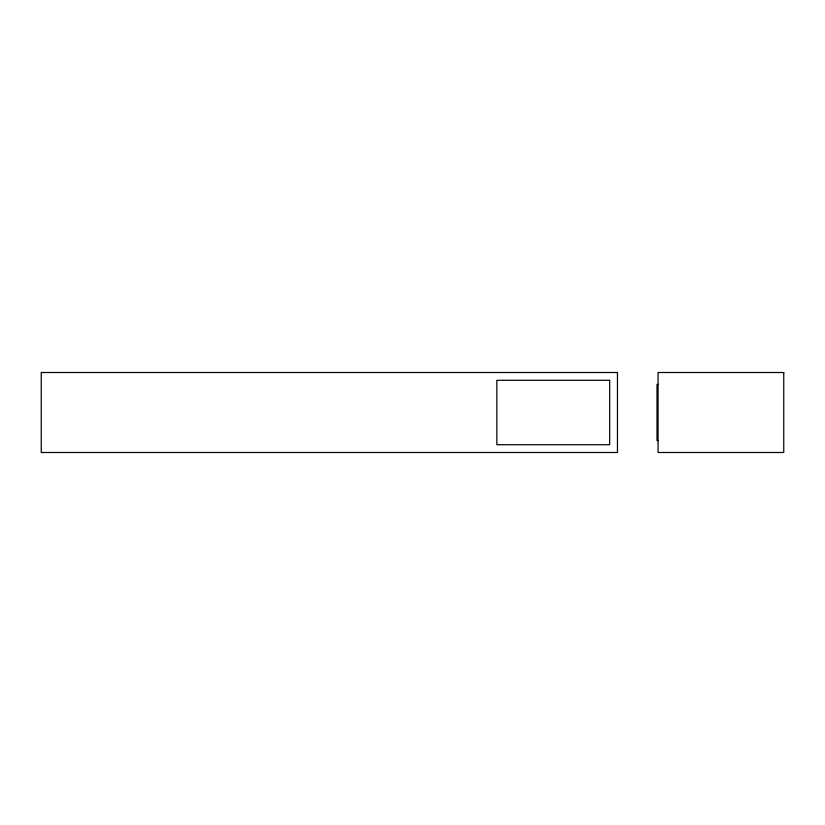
<?xml version="1.0" encoding="UTF-8"?>
<svg xmlns="http://www.w3.org/2000/svg" width="825" height="825" viewBox="0 0 825 825"><rect width="100%" height="100%" fill="white"/><g stroke="black" fill="none" stroke-linecap="round" stroke-linejoin="round"><path stroke-width="1.24" d="M658.061 384.419L657.009 384.419L657.009 440.581L658.061 440.581M617.461 372.508L41.25 372.508L41.25 452.492L617.461 452.492L617.461 372.508M783.75 372.508L658.061 372.508L658.061 452.492L783.75 452.492L783.75 372.508M609.675 380.294L496.856 380.294L496.856 444.706L609.675 444.706L609.675 380.294"/></g></svg>
